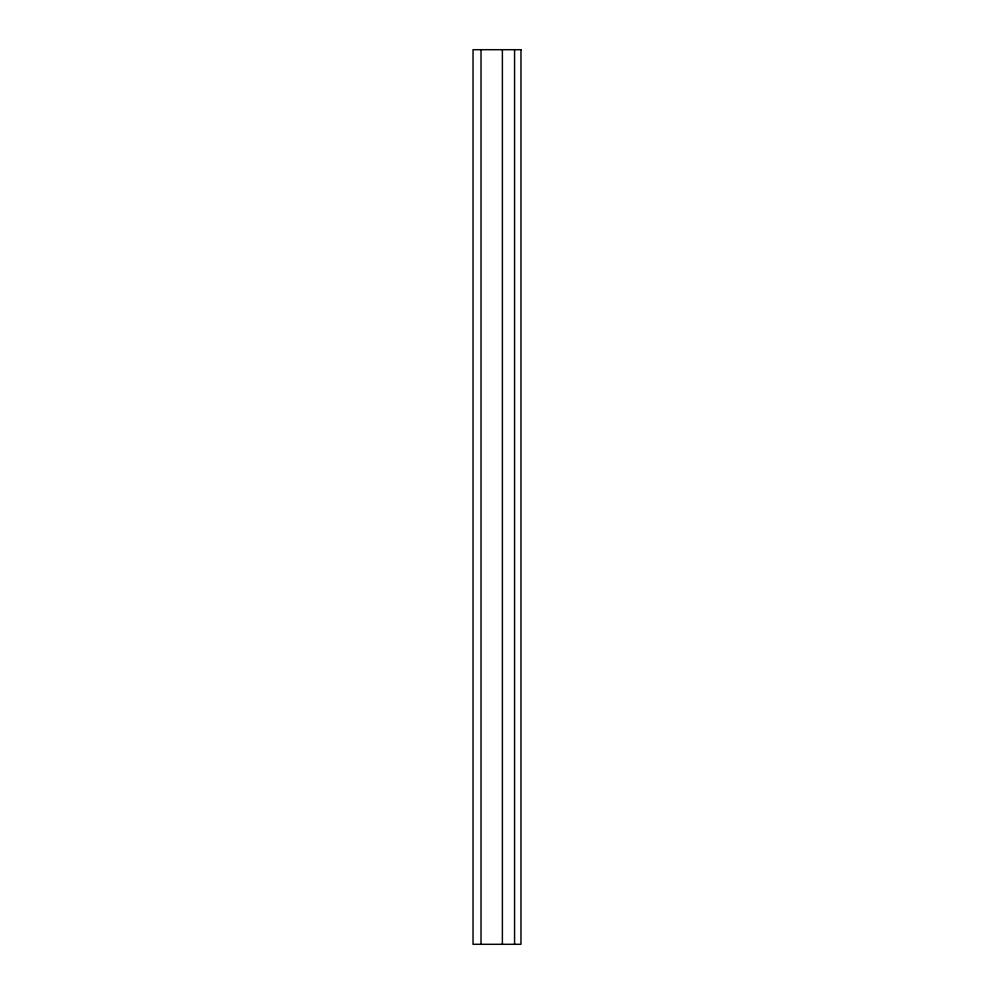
<?xml version="1.0" encoding="UTF-8"?>
<svg xmlns="http://www.w3.org/2000/svg" width="994" height="994" viewBox="0 0 994 994"><rect width="100%" height="100%" fill="white"/><g stroke="black" fill="none" stroke-linecap="round" stroke-linejoin="round"><path stroke-width="1.49" d="M514.569 49.7L514.569 944.3M502.38 49.7L502.38 944.3M481.021 49.7L481.021 944.3M520.968 49.7L473.032 49.7L473.032 944.3L520.968 944.3L520.968 49.7"/></g></svg>
